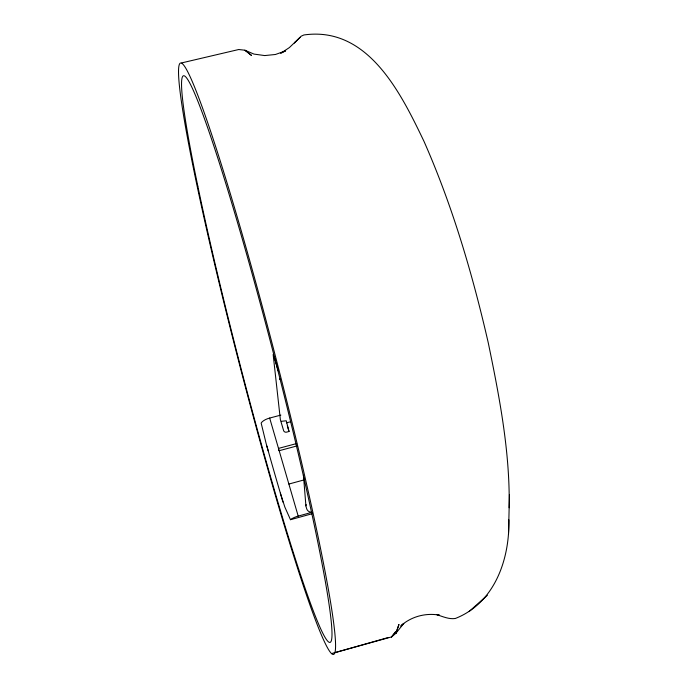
<?xml version="1.0" encoding="UTF-8"?>
<svg xmlns="http://www.w3.org/2000/svg" width="688" height="688" viewBox="0 0 688 688"><rect width="100%" height="100%" fill="white"/><g stroke="black" fill="none" stroke-linecap="round" stroke-linejoin="round"><path stroke-width="1.03" d="M436.751 614.659C442.668 616.517 449.006 619.475 455.318 618.486C494.706 603.066 509.774 559.206 508.845 519.818M509.154 507.77C510.143 452.171 499.471 397.122 488.282 342.899C472.501 274.091 452.523 205.979 423.963 141.298C400.941 93.301 368.054 25.86 303.89 34.968L301.138 36.223L294.421 42.974L295.436 41.908M508.509 534.395L509.464 494.483M274.34 357.7L274.177 357.244L274.856 358.629M300.08 37.341L289.338 47.61L281.487 52.787M469.096 611.52L487.379 595.232M401.388 625.392L403.796 623.448L395.875 633.321L391.575 636.916L334.273 652.809M400.562 626.097C410.951 616.586 425.605 612.647 439.408 615.149L437.577 614.642M280.618 53.363L285.632 50.852L275.467 54.481L264.717 55.573L253.949 54.077L244.833 50.207L238.719 49.519L181.77 62.883M331.556 653.6A305.395 18.413 75.5 0 0 239.845 225.982A305.395 18.413 75.5 0 0 199.142 195.512A305.395 18.413 75.5 0 0 331.556 653.6L388.342 637.492M266.832 446.082L268.217 450.907A292.357 18.972 75.5 0 0 280.36 493.124L284.858 507.099L290.482 519.698A10.182 3.535 -16.8 0 1 298.196 516.095L311.982 512.302M290.482 519.698L312.103 513.747M288.874 484.051L304.225 479.871M296.683 443.536L278.502 448.404L278.743 450.399M279.362 450.657L297.207 445.876M281.332 421.314L286.242 420.789L289.02 431.488L286.638 432.124A2.468 2.253 -7 0 1 283.611 430.593L280.429 419.826A4.919 4.455 -6.8 0 1 280.265 418.674L273.153 354.501M268.217 450.898A292.357 18.972 75.5 0 1 266.05 443.175L261.156 423.06A9.787 4.085 -16.4 0 1 269.67 418.055L280.859 415.096M286.457 422.853L290.25 421.847M274.177 357.244L278.305 370.995M287.309 425.734L289.02 431.488M269.67 418.055L298.196 516.095M280.36 493.124L282.914 502.068M303.442 475.236L305.911 505.843M311.647 512.225A5.1 4.799 -6 0 1 306.685 508.767L306.005 506.463A2.546 2.391 -6.5 0 1 306.237 504.639M398.92 624.584L395.875 633.321L398.92 624.584M279.913 378.443L279.999 379.432L279.913 378.443M395.488 631.945L391.575 636.916L395.488 631.945M246.51 51.333L244.833 50.207L251.473 55.418L246.51 51.333M197.817 186.138A292.538 17.596 75.5 0 0 326.31 639.358A292.538 17.596 75.5 0 0 245.401 249.864A292.538 17.596 75.5 0 0 197.817 186.138"/></g></svg>
